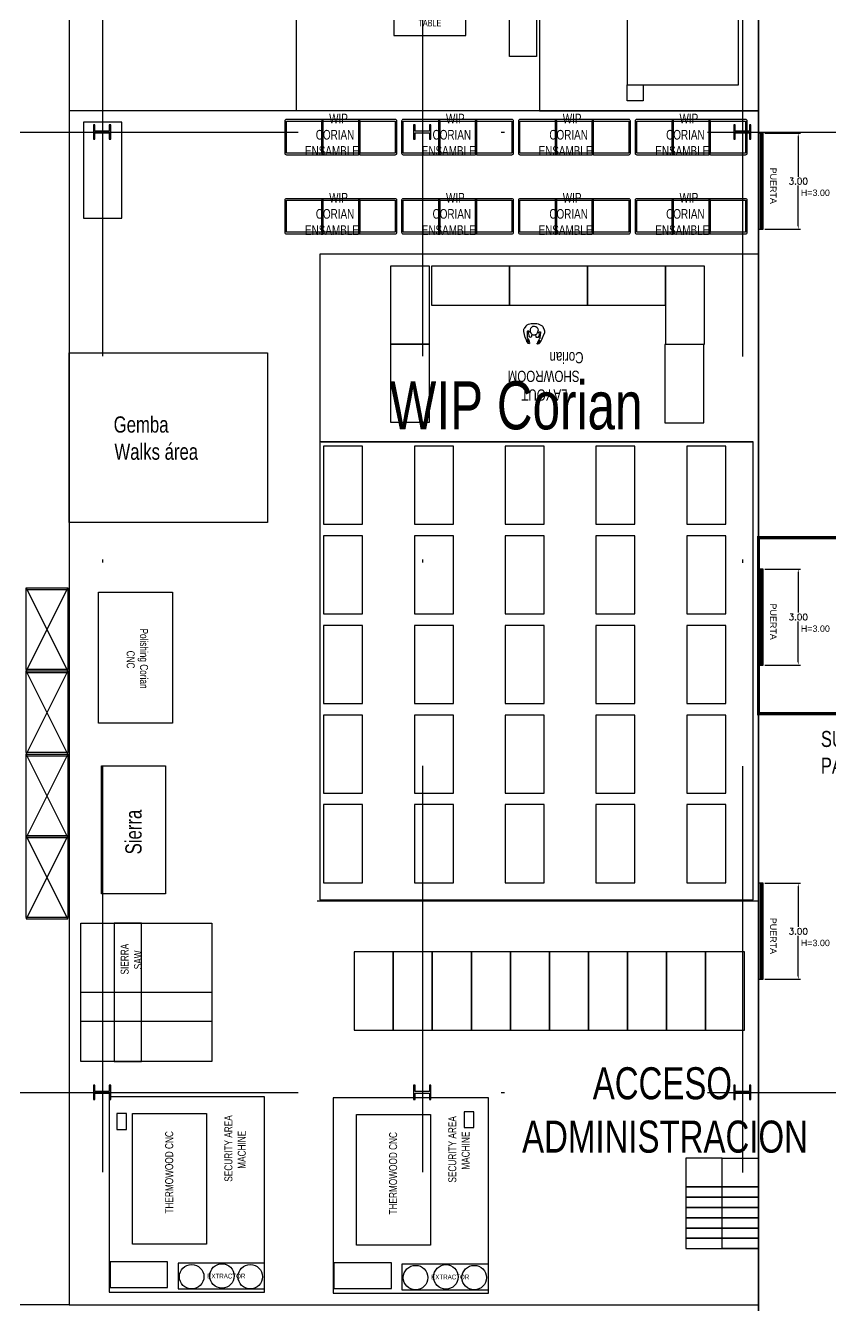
# Model space of a CAD drawing. Header units: millimetres. Extents: x -3 to 3438, y -2371 to 140.
# Drawn here: x 412.26 to 437.42, y 56.76 to 96.75 of the extents above; entities that cross this region are included whole.
import ezdxf
from ezdxf.lldxf.tags import DXFTag

# ---------------------------------------------------------------- set-up
doc = ezdxf.new("R2010")
doc.units = ezdxf.units.MM
doc.linetypes.add('DASHDOT', pattern=[25.4, 12.7, -6.35, 0, -6.35])
doc.layers.get('0').update_dxf_attribs({"color": 3})
for name, color, linetype in [('1- 2', 223, 'Continuous'), ('DIM GENERAL', 1, 'Continuous'), ('ejes', 140, 'DASHDOT')]:
    doc.layers.add(name, color=color, linetype=linetype)
doc.styles.add('ARRAY BASE$0$Standard', font='arial.ttf')
doc.styles.get("Standard").update_dxf_attribs({"font": 'arial.ttf'})
doc.styles.add('TEXTO GENERAL', font='swissc.ttf', dxfattribs={"width": 0.9, "height": 1})
doc.styles.add('TEXTOS', font='romans.shx')
tags = doc.linetypes.add('ARRAY BASE$0$CACHE', pattern=[0.24, 0.12, -0.12]).pattern_tags.tags
tags[6:7] = [DXFTag(74, 4), DXFTag(75, 0), DXFTag(340, '0'), DXFTag(46, 1.0), DXFTag(50, 0.0), DXFTag(44, 0.0), DXFTag(45, 0.0)]
tags[4:5] = [DXFTag(74, 4), DXFTag(75, 0), DXFTag(340, '0'), DXFTag(46, 1.0), DXFTag(50, 0.0), DXFTag(44, 0.0), DXFTag(45, 0.0)]
doc.dimstyles.new('DIM-75P', dxfattribs={"dimtxt": 0.3, "dimasz": 0.3, "dimexe": 0.0675, "dimexo": 0.0468, "dimgap": 0.0375, "dimtad": 0, "dimtih": 1, "dimtoh": 1, "dimzin": 0, "dimdsep": 46, "dimtxsty": 'TEXTOS', "dimcen": 0.3, "dimclrd": 1, "dimclre": 1, "dimclrt": 2, "dimadec": 0, "dimazin": 0, "dimtfac": 1, "dimtmove": 1, "dimatfit": 3, "dimldrblk": 'flecha', "dimfxl": 0.045, "dimtolj": 1, "dimtzin": 0, "dimlwd": -1, "dimlwe": -1, "dimarcsym": 0})

# ---------------------------------------------------------------- blocks, each defined once
blk = doc.blocks.new('ARRAY BASE$0$Rack madera')
for p, q in [((0.002, 0.002), (0.002, 1.302)), ((0.002, 1.302), (0.052, 1.302)), ((2.602, 1.302), (0.002, 0.002)), ((0.002, 1.302), (2.602, 0.002)), ((2.552, 1.302), (0.052, 1.302)), ((0.052, 1.302), (0.052, 0.002)), ((2.552, 0.002), (2.552, 1.302)), ((2.602, 1.302), (2.552, 1.302)), ((2.602, 0.002), (2.602, 1.302)), ((0.052, 0.002), (0.002, 0.002)), ((0.052, 0.002), (2.552, 0.002)), ((2.552, 0.002), (2.602, 0.002))]:
    blk.add_line(p, q)
blk = doc.blocks.new('ARRAY BASE$0$CNC-MESA DE TRABAJO')
blk.add_lwpolyline([(-33.452, 55.007), (0, 55.007), (0, 0), (-33.452, 0)], close=True)
at = {"xscale": -1, "rotation": 270}
for p in [(-1.339, 19.802), (-1.339, 17.202), (-1.339, 14.602), (-1.339, 12.052)]:
    blk.add_blockref('ARRAY BASE$0$Rack madera', p, dxfattribs=at)
blk = doc.blocks.new('ARRAY BASE$0$CABINA PINTURA')
for p, q in [((1.277, -4.103), (1.277, -0.623)), ((6.459, -4.103), (6.459, -0.623)), ((11.557, -4.103), (11.557, -0.623)), ((16.358, -4.103), (23.535, -4.103))]:
    blk.add_line(p, q)
for points in [[(24.34, 0), (0, 0), (0, -6.847), (24.34, -6.847)], [(1.277, -0.623), (1.277, -4.103), (5.311, -4.103), (5.311, -0.623)], [(6.459, -0.623), (6.459, -4.103), (10.493, -4.103), (10.493, -0.623)], [(11.557, -0.623), (11.557, -4.103), (15.591, -4.103), (15.591, -0.623)], [(23.535, -4.103), (23.535, -0.623), (16.358, -0.623), (16.358, -4.103)], [(5.311, -3.403), (5.311, -2.838), (5.534, -2.838), (5.534, -3.403)], [(10.493, -3.403), (10.493, -2.838), (10.717, -2.838), (10.717, -3.403)], [(15.591, -3.403), (15.591, -2.838), (15.814, -2.838), (15.814, -3.403)], [(5.311, -4.103), (5.311, -3.603), (5.811, -3.603), (5.811, -4.103)], [(10.493, -4.103), (10.493, -3.603), (10.993, -3.603), (10.993, -4.103)], [(15.591, -4.103), (15.591, -3.603), (16.091, -3.603), (16.091, -4.103)], [(23.535, -4.103), (23.535, -3.603), (24.035, -3.603), (24.035, -4.103)], [(3.031, -4.366), (3.031, -5.846), (1.164, -5.846), (1.164, -4.366)], [(5.255, -4.366), (5.255, -5.846), (3.388, -5.846), (3.388, -4.366)], [(8.213, -4.366), (8.213, -5.846), (6.346, -5.846), (6.346, -4.366)], [(10.438, -4.366), (10.438, -5.846), (8.571, -5.846), (8.571, -4.366)], [(13.311, -4.366), (13.311, -5.846), (11.444, -5.846), (11.444, -4.366)], [(15.536, -4.366), (15.536, -5.846), (13.669, -5.846), (13.669, -4.366)], [(2.047, -5.765), (1.277, -5.765), (1.277, -4.472), (2.047, -4.472)], [(2.944, -5.765), (2.174, -5.765), (2.174, -4.472), (2.944, -4.472)], [(4.271, -5.765), (3.501, -5.765), (3.501, -4.472), (4.271, -4.472)], [(5.169, -5.765), (4.399, -5.765), (4.399, -4.472), (5.169, -4.472)], [(7.229, -5.765), (6.459, -5.765), (6.459, -4.472), (7.229, -4.472)], [(8.127, -5.765), (7.357, -5.765), (7.357, -4.472), (8.127, -4.472)], [(9.454, -5.765), (8.684, -5.765), (8.684, -4.472), (9.454, -4.472)], [(10.352, -5.765), (9.582, -5.765), (9.582, -4.472), (10.352, -4.472)], [(12.327, -5.765), (11.557, -5.765), (11.557, -4.472), (12.327, -4.472)], [(13.225, -5.765), (12.455, -5.765), (12.455, -4.472), (13.225, -4.472)], [(14.552, -5.765), (13.782, -5.765), (13.782, -4.472), (14.552, -4.472)], [(15.449, -5.765), (14.679, -5.765), (14.679, -4.472), (15.449, -4.472)], [(0, -6.847), (24.34, -6.847), (24.34, -14.438), (0, -14.438)], [(9.762, -7.796), (0.34, -7.796), (0.34, -6.952), (9.762, -6.952)], [(22.643, -7.784), (13.221, -7.784), (13.221, -6.941), (22.643, -6.941)], [(0.469, -11.394), (1.594, -11.394), (1.594, -9.144), (0.469, -9.144)], [(3.018, -11.394), (4.143, -11.394), (4.143, -9.144), (3.018, -9.144)], [(5.566, -11.394), (6.691, -11.394), (6.691, -9.144), (5.566, -9.144)], [(8.115, -11.394), (9.24, -11.394), (9.24, -9.144), (8.115, -9.144)], [(10.664, -11.394), (11.789, -11.394), (11.789, -9.144), (10.664, -9.144)], [(13.213, -11.394), (14.338, -11.394), (14.338, -9.144), (13.213, -9.144)], [(15.762, -11.394), (16.887, -11.394), (16.887, -9.144), (15.762, -9.144)], [(18.311, -11.394), (19.436, -11.394), (19.436, -9.144), (18.311, -9.144)], [(20.859, -11.394), (21.984, -11.394), (21.984, -9.144), (20.859, -9.144)]]:
    blk.add_lwpolyline(points, close=True)
at = {"style": 'TEXTO GENERAL'}
for s, width, gutter_width, insert, char_height, attachment_point, rotation in [('\\pi0.563;CABIN\\P\\pi1.1904;1', 2.52479, 12.5, (3.891, -1.082), 0.5, 1, 270), ('\\pi0.73314;CABIN\\P\\pi1.3124;2', 2.86507, 12.5, (9.074, -1.082), 0.5, 1, 270), ('\\pi0.80414;CABIN\\P\\pi1.3811;3', 3.00708, 12.5, (14.172, -1.082), 0.5, 1, 270), ('\\pi0.81778;CABIN\\P\\pi1.3908;4', 3.03436, 12.5, (19.996, -1.222), 0.5, 1, 270), ('COTROL', 0.37702, 12.5, (5.478, -2.834), 0.1, 1, 270), ('COTROL', 0.37702, 12.5, (10.66, -2.834), 0.1, 1, 270), ('COTROL', 0.37702, 12.5, (15.758, -2.834), 0.1, 1, 270), ('\\pi1.1314;CART', 2.56497, 5.958, (1.728, -3.858), 0.11917, 1, 270), ('\\pi1.1314;CART', 2.56497, 5.958, (2.626, -3.858), 0.11917, 1, 270), ('\\pi1.1314;CART', 2.56497, 5.958, (3.953, -3.858), 0.11917, 1, 270), ('\\pi1.1314;CART', 2.56497, 5.958, (4.85, -3.858), 0.11917, 1, 270), ('\\pi1.1314;CART', 2.56497, 5.958, (6.911, -3.858), 0.11917, 1, 270), ('\\pi1.1314;CART', 2.56497, 5.958, (7.808, -3.858), 0.11917, 1, 270), ('\\pi1.1314;CART', 2.56497, 5.958, (9.135, -3.858), 0.11917, 1, 270), ('\\pi1.1314;CART', 2.56497, 5.958, (10.033, -3.858), 0.11917, 1, 270), ('\\pi1.1314;CART', 2.56497, 5.958, (12.008, -3.858), 0.11917, 1, 270), ('\\pi1.1314;CART', 2.56497, 5.958, (12.906, -3.858), 0.11917, 1, 270), ('\\pi1.1314;CART', 2.56497, 5.958, (14.233, -3.858), 0.11917, 1, 270), ('\\pi1.1314;CART', 2.56497, 5.958, (15.131, -3.858), 0.11917, 1, 270), ("4' x 8'\\PTABLE", 189.1384, 60, (1.031, -10.269), 0.2109, 5, 90), ("4' x 8'\\PTABLE", 189.1384, 60, (3.58, -10.269), 0.2109, 5, 90), ("4' x 8'\\PTABLE", 189.1384, 60, (6.129, -10.269), 0.2109, 5, 90), ("4' x 8'\\PTABLE", 189.1384, 60, (8.678, -10.269), 0.2109, 5, 90), ("4' x 8'\\PTABLE", 189.1384, 60, (11.227, -10.269), 0.2109, 5, 90), ("4' x 8'\\PTABLE", 189.1384, 60, (13.775, -10.269), 0.2109, 5, 90), ("4' x 8'\\PTABLE", 189.1384, 60, (16.324, -10.269), 0.2109, 5, 90), ("4' x 8'\\PTABLE", 189.1384, 60, (18.873, -10.269), 0.2109, 5, 90), ("4' x 8'\\PTABLE", 189.1384, 60, (21.422, -10.269), 0.2109, 5, 90)]:
    blk.add_mtext_dynamic_manual_height_columns(s, width=width, gutter_width=gutter_width, heights=[0], dxfattribs=dict(at, insert=insert, char_height=char_height, attachment_point=attachment_point, rotation=rotation))
at = {"char_height": 0.21094, "attachment_point": 5, "style": 'TEXTO GENERAL'}
for insert in [(5.051, -7.374), (17.932, -7.363)]:
    blk.add_mtext_dynamic_manual_height_columns('BLOWER / VENTILATION', width=284.7754, gutter_width=60, heights=[0], dxfattribs=dict(at, insert=insert))
blk = doc.blocks.new('ARRAY BASE$0$BLK90')
at = {"linetype": 'ARRAY BASE$0$CACHE'}
for p, q in [((-170.737534, -30.518141), (-174.014435, -31.846794)), ((-171.971207, -43.11137), (-173.23233, -41.265236)), ((-170.165298, -42.379147), (-170.535599, -40.236107)), ((-166.303116, -40.813187), (-167.471375, -39.103008)), ((-164.715164, -40.473137), (-165.873596, -40.942833)), ((-164.739517, -37.821743), (-165.801132, -36.058189)), ((-165.055527, -35.353413), (-164.82962, -35.431377)), ((-164.739517, -37.821743), (-164.497208, -40.080963)), ((-163.164398, -39.776585), (-164.572159, -35.786911)), ((-163.260498, -41.262123), (-163.412186, -43.694824)), ((-163.260498, -41.262123), (-162.991013, -40.190163)), ((-162.991013, -40.190163), (-163.164398, -39.776585)), ((-162.776245, -44.021645), (-162.43187, -42.231571)), ((-162.066055, -43.363285), (-162.074387, -42.228951)), ((-161.377762, -39.721272), (-161.666, -34.771053)), ((-161.377762, -39.721272), (-161.350113, -43.488953)), ((-174.32193, -44.969616), (-171.71785, -47.692654)), ((-171.897736, -44.764175), (-172.837677, -44.182594)), ((-171.29158, -47.103867), (-172.075592, -46.284042)), ((-171.897736, -44.764175), (-170.094681, -46.404308)), ((-170.323425, -47.081726), (-171.81723, -46.036961)), ((-171.66568, -47.730412), (-170.43042, -48.320324)), ((-171.541672, -43.241016), (-170.38324, -42.771317)), ((-170.332184, -47.574886), (-171.239426, -47.141628)), ((-170.32077, -48.33477), (-169.222961, -48.131046)), ((-169.353409, -47.428047), (-170.222549, -47.589333)), ((-163.231171, -44.945724), (-162.495132, -44.456177)), ((-161.905502, -44.92271), (-162.835205, -45.541065)), ((-162.426514, -44.369453), (-162.077194, -43.426704)), ((-161.361252, -43.552372), (-161.836884, -44.835987))]:
    blk.add_line(p, q, dxfattribs=at)
for centre, radius, start, end in [((-166.679947, -33.464012), 3.2175, 50.33379, 77.732773), ((-170.361038, -36.152016), 3.2175, 22.074953, 202.066254), ((-167.815094, -35.11974), 5.964749, 202.067978, 218.962311), ((-173.423462, -28.599037), 10.806423, 270.88028, 277.35482), ((-168.911682, -36.006607), 4.554427, 218.966507, 238.321701), ((-169.468704, -36.909218), 3.493774, 238.320335, 262.607529), ((-170.517578, -42.440014), 0.3575, 292.065025, 9.763803), ((-169.610596, -38.002861), 2.390964, 262.608047, 321.532711), ((-170.47406, -37.316853), 3.493774, 321.532944, 345.819852), ((-172.906967, -37.184288), 5.964749, 5.173717, 22.067799), ((-171.502396, -37.057045), 4.554427, 345.822811, 5.178623), ((-173.423462, -28.599037), 10.806423, 306.786201, 313.260727), ((-166.007919, -40.61153), 0.3575, 214.364944, 292.066399), ((-166.507584, -35.948009), 0.715, 313.257309, 357.717644), ((-165.139313, -36.002377), 0.654351, 82.637466, 177.74144), ((-165.252029, -36.008255), 0.715, 18.013397, 53.771713), ((-164.849487, -40.141834), 0.3575, 292.071602, 9.8103), ((-164.878052, -34.958088), 3.2175, 3.337429, 50.339516), ((-162.253143, -42.227283), 0.178774, 359.550647, 181.289337), ((-171.948471, -46.158348), 0.178774, 42.715103, 224.725555), ((-171.675995, -42.909714), 0.3575, 214.301971, 292.075951), ((-171.588654, -47.569111), 0.17875, 223.721497, 244.473404), ((-171.162399, -46.980324), 0.17875, 223.774597, 244.512856), ((-170.353394, -48.159023), 0.17875, 244.449814, 280.509796), ((-170.255157, -47.413586), 0.17875, 244.542496, 280.522301), ((-170.273239, -46.721344), 0.363864, 262.06086, 60.628738), ((-169.391647, -47.798748), 0.372667, 296.914612, 84.110321), ((-163.063248, -43.797977), 0.363864, 163.560379, 322.049141), ((-162.945572, -45.18512), 0.372667, 140.013275, 287.227173), ((-162.594131, -44.307346), 0.17875, 303.64399, 339.708792), ((-162.244812, -43.364597), 0.17875, 339.717196, 0.478137), ((-162.004486, -44.773876), 0.17875, 303.623253, 339.655222), ((-161.52887, -43.490265), 0.17875, 339.691084, 0.447206)]:
    blk.add_arc(centre, radius, start, end, dxfattribs=at)
blk = doc.blocks.new('ARRAY BASE$0$BLK91')
at = {"linetype": 'ARRAY BASE$0$CACHE'}
for p, q in [((-164.626251, -30.987196), (-162.824356, -32.48127)), ((-178.073395, -36.43948), (-178.325958, -38.766552)), ((-174.32193, -44.969616), (-177.562561, -41.21648)), ((-174.724579, -39.273827), (-174.832397, -39.48711)), ((-173.001266, -43.765041), (-174.769547, -39.921551)), ((-173.23233, -41.265236), (-173.698685, -39.260338)), ((-172.837677, -44.182594), (-173.001266, -43.765041))]:
    blk.add_line(p, q, dxfattribs=at)
for centre, radius, start, end in [((-169.745422, -40.193554), 9.375121, 117.08773, 146.407135), ((-167.988174, -39.481064), 9.375121, 77.734528, 107.0532), ((-175.127243, -39.113728), 3.2175, 173.80069, 220.804153), ((-174.87468, -36.786652), 3.2175, 146.405884, 173.803436), ((-174.127502, -39.606911), 0.715, 170.33783, 206.090286), ((-174.212494, -39.68119), 0.654351, 46.433598, 141.485168), ((-173.268448, -38.68927), 0.715, 226.416946, 270.880272)]:
    blk.add_arc(centre, radius, start, end, dxfattribs=at)
blk = doc.blocks.new('ARRAY BASE$0$BLK89')
for name in ['ARRAY BASE$0$BLK91', 'ARRAY BASE$0$BLK90']:
    blk.add_blockref(name, (0, 0))
blk = doc.blocks.new('ARRAY BASE$0$CORIAN')
blk.add_line((22.088, 32.823), (22.088, 37.31))
for points in [[(22.088, 37.31), (0.539, 37.31), (0.539, 0), (22.088, 0)], [(2.186, 36.95), (0.986, 36.95), (0.986, 33.95), (2.186, 33.95)], [(8.433, 36.985), (8.433, 35.985), (7.333, 35.985), (7.333, 36.985)], [(9.583, 36.985), (9.583, 35.985), (8.483, 35.985), (8.483, 36.985)], [(10.733, 36.985), (10.733, 35.985), (9.633, 35.985), (9.633, 36.985)], [(12.083, 36.985), (12.083, 35.985), (10.983, 35.985), (10.983, 36.985)], [(13.233, 36.985), (13.233, 35.985), (12.133, 35.985), (12.133, 36.985)], [(14.383, 36.985), (14.383, 35.985), (13.283, 35.985), (13.283, 36.985)], [(15.733, 36.985), (15.733, 35.985), (14.633, 35.985), (14.633, 36.985)], [(16.883, 36.985), (16.883, 35.985), (15.783, 35.985), (15.783, 36.985)], [(18.033, 36.985), (18.033, 35.985), (16.933, 35.985), (16.933, 36.985)], [(19.383, 36.985), (19.383, 35.985), (18.283, 35.985), (18.283, 36.985)], [(20.533, 36.985), (20.533, 35.985), (19.433, 35.985), (19.433, 36.985)], [(21.683, 36.985), (21.683, 35.985), (20.583, 35.985), (20.583, 36.985)], [(8.433, 34.512), (8.433, 33.512), (7.333, 33.512), (7.333, 34.512)], [(9.583, 34.512), (9.583, 33.512), (8.483, 33.512), (8.483, 34.512)], [(10.733, 34.512), (10.733, 33.512), (9.633, 33.512), (9.633, 34.512)], [(12.083, 34.512), (12.083, 33.512), (10.983, 33.512), (10.983, 34.512)], [(13.233, 34.512), (13.233, 33.512), (12.133, 33.512), (12.133, 34.512)], [(14.383, 34.512), (14.383, 33.512), (13.283, 33.512), (13.283, 34.512)], [(15.733, 34.512), (15.733, 33.512), (14.633, 33.512), (14.633, 34.512)], [(16.883, 34.512), (16.883, 33.512), (15.783, 33.512), (15.783, 34.512)], [(18.033, 34.512), (18.033, 33.512), (16.933, 33.512), (16.933, 34.512)], [(19.383, 34.512), (19.383, 33.512), (18.283, 33.512), (18.283, 34.512)], [(20.533, 34.512), (20.533, 33.512), (19.433, 33.512), (19.433, 34.512)], [(21.683, 34.512), (21.683, 33.512), (20.583, 33.512), (20.583, 34.512)], [(10.582, 30.015), (11.802, 30.015), (11.802, 32.455), (10.582, 32.455)], [(11.863, 32.458), (11.863, 31.238), (14.303, 31.238), (14.303, 32.458)], [(14.303, 32.458), (14.303, 31.238), (16.743, 31.238), (16.743, 32.458)], [(16.743, 32.458), (16.743, 31.238), (19.183, 31.238), (19.183, 32.458)], [(19.183, 30.018), (20.403, 30.018), (20.403, 32.458), (19.183, 32.458)], [(10.582, 27.575), (11.802, 27.575), (11.802, 30.015), (10.582, 30.015)], [(19.16, 27.562), (20.38, 27.562), (20.38, 30.002), (19.16, 30.002)], [(0.539, 29.741), (6.741, 29.741), (6.741, 24.444), (0.539, 24.444)], [(8.375, 12.648), (21.923, 12.648), (21.923, 26.96), (8.375, 26.96)], [(9.713, 26.827), (8.493, 26.827), (8.493, 24.387), (9.713, 24.387)], [(12.551, 26.827), (11.331, 26.827), (11.331, 24.387), (12.551, 24.387)], [(15.388, 26.827), (14.168, 26.827), (14.168, 24.387), (15.388, 24.387)], [(18.226, 26.827), (17.006, 26.827), (17.006, 24.387), (18.226, 24.387)], [(21.063, 26.827), (19.843, 26.827), (19.843, 24.387), (21.063, 24.387)], [(9.713, 24.027), (8.493, 24.027), (8.493, 21.587), (9.713, 21.587)], [(12.551, 24.027), (11.331, 24.027), (11.331, 21.587), (12.551, 21.587)], [(15.388, 24.027), (14.168, 24.027), (14.168, 21.587), (15.388, 21.587)], [(18.226, 24.027), (17.006, 24.027), (17.006, 21.587), (18.226, 21.587)], [(21.063, 24.027), (19.843, 24.027), (19.843, 21.587), (21.063, 21.587)], [(3.767, 18.177), (1.456, 18.177), (1.456, 22.266), (3.767, 22.266)], [(9.713, 21.227), (8.493, 21.227), (8.493, 18.787), (9.713, 18.787)], [(12.551, 21.227), (11.331, 21.227), (11.331, 18.787), (12.551, 18.787)], [(15.388, 21.227), (14.168, 21.227), (14.168, 18.787), (15.388, 18.787)], [(18.226, 21.227), (17.006, 21.227), (17.006, 18.787), (18.226, 18.787)], [(21.063, 21.227), (19.843, 21.227), (19.843, 18.787), (21.063, 18.787)], [(9.713, 18.427), (8.493, 18.427), (8.493, 15.987), (9.713, 15.987)], [(12.551, 18.427), (11.331, 18.427), (11.331, 15.987), (12.551, 15.987)], [(15.388, 18.427), (14.168, 18.427), (14.168, 15.987), (15.388, 15.987)], [(18.226, 18.427), (17.006, 18.427), (17.006, 15.987), (18.226, 15.987)], [(21.063, 18.427), (19.843, 18.427), (19.843, 15.987), (21.063, 15.987)], [(1.55, 12.84), (1.55, 16.841), (3.549, 16.841), (3.549, 12.84)], [(9.713, 15.627), (8.493, 15.627), (8.493, 13.187), (9.713, 13.187)], [(12.551, 15.627), (11.331, 15.627), (11.331, 13.187), (12.551, 13.187)], [(15.388, 15.627), (14.168, 15.627), (14.168, 13.187), (15.388, 13.187)], [(18.226, 15.627), (17.006, 15.627), (17.006, 13.187), (18.226, 13.187)], [(21.063, 15.627), (19.843, 15.627), (19.843, 13.187), (21.063, 13.187)], [(0.905, 7.604), (0.905, 11.92), (4.998, 11.92), (4.998, 7.604)], [(2.804, 7.604), (2.804, 11.92), (1.952, 11.92), (1.952, 7.604)], [(10.673, 11.023), (9.453, 11.023), (9.453, 8.583), (10.673, 8.583)], [(11.893, 11.023), (10.673, 11.023), (10.673, 8.583), (11.893, 8.583)], [(13.113, 11.023), (11.893, 11.023), (11.893, 8.583), (13.113, 8.583)], [(14.333, 11.023), (13.113, 11.023), (13.113, 8.583), (14.333, 8.583)], [(15.553, 11.023), (14.333, 11.023), (14.333, 8.583), (15.553, 8.583)], [(16.773, 11.023), (15.553, 11.023), (15.553, 8.583), (16.773, 8.583)], [(17.993, 11.023), (16.773, 11.023), (16.773, 8.583), (17.993, 8.583)], [(19.213, 11.023), (17.993, 11.023), (17.993, 8.583), (19.213, 8.583)], [(20.433, 11.023), (19.213, 11.023), (19.213, 8.583), (20.433, 8.583)], [(21.653, 11.023), (20.433, 11.023), (20.433, 8.583), (21.653, 8.583)], [(0.905, 8.849), (0.905, 9.762), (4.998, 9.762), (4.998, 8.849)], [(1.795, 6.495), (1.795, 0.388), (6.649, 0.388), (6.649, 6.495)], [(8.793, 6.467), (8.793, 0.36), (13.647, 0.36), (13.647, 6.467)], [(13.191, 5.535), (13.191, 6.03), (12.891, 6.03), (12.891, 5.535)], [(2.336, 5.478), (2.336, 5.973), (2.036, 5.973), (2.036, 5.478)], [(4.836, 1.888), (2.525, 1.888), (2.525, 5.977), (4.836, 5.977)], [(11.834, 1.86), (9.523, 1.86), (9.523, 5.949), (11.834, 5.949)], [(1.821, 0.538), (3.621, 0.538), (3.621, 1.338), (1.821, 1.338)], [(3.946, 0.496), (6.646, 0.496), (6.646, 1.296), (3.946, 1.296)], [(8.819, 0.51), (10.619, 0.51), (10.619, 1.31), (8.819, 1.31)], [(10.944, 0.468), (13.644, 0.468), (13.644, 1.268), (10.944, 1.268)]]:
    blk.add_lwpolyline(points, close=True)
for points in [[(7.333, 35.935), (8.433, 35.935, 0.414214), (8.483, 35.985), (8.483, 36.985, 0.414214), (8.433, 37.035), (7.333, 37.035, 0.414214), (7.283, 36.985), (7.283, 35.985, 0.414214)], [(8.483, 35.935), (9.583, 35.935, 0.414214), (9.633, 35.985), (9.633, 36.985, 0.414214), (9.583, 37.035), (8.483, 37.035, 0.414214), (8.433, 36.985), (8.433, 35.985, 0.414214)], [(9.633, 35.935), (10.733, 35.935, 0.414214), (10.783, 35.985), (10.783, 36.985, 0.414214), (10.733, 37.035), (9.633, 37.035, 0.414214), (9.583, 36.985), (9.583, 35.985, 0.414214)], [(10.983, 35.935), (12.083, 35.935, 0.414214), (12.133, 35.985), (12.133, 36.985, 0.414214), (12.083, 37.035), (10.983, 37.035, 0.414214), (10.933, 36.985), (10.933, 35.985, 0.414214)], [(12.133, 35.935), (13.233, 35.935, 0.414214), (13.283, 35.985), (13.283, 36.985, 0.414214), (13.233, 37.035), (12.133, 37.035, 0.414214), (12.083, 36.985), (12.083, 35.985, 0.414214)], [(13.283, 35.935), (14.383, 35.935, 0.414214), (14.433, 35.985), (14.433, 36.985, 0.414214), (14.383, 37.035), (13.283, 37.035, 0.414214), (13.233, 36.985), (13.233, 35.985, 0.414214)], [(14.633, 35.935), (15.733, 35.935, 0.414214), (15.783, 35.985), (15.783, 36.985, 0.414214), (15.733, 37.035), (14.633, 37.035, 0.414214), (14.583, 36.985), (14.583, 35.985, 0.414214)], [(15.783, 35.935), (16.883, 35.935, 0.414214), (16.933, 35.985), (16.933, 36.985, 0.414214), (16.883, 37.035), (15.783, 37.035, 0.414214), (15.733, 36.985), (15.733, 35.985, 0.414214)], [(16.933, 35.935), (18.033, 35.935, 0.414214), (18.083, 35.985), (18.083, 36.985, 0.414214), (18.033, 37.035), (16.933, 37.035, 0.414214), (16.883, 36.985), (16.883, 35.985, 0.414214)], [(18.283, 35.935), (19.383, 35.935, 0.414214), (19.433, 35.985), (19.433, 36.985, 0.414214), (19.383, 37.035), (18.283, 37.035, 0.414214), (18.233, 36.985), (18.233, 35.985, 0.414214)], [(19.433, 35.935), (20.533, 35.935, 0.414214), (20.583, 35.985), (20.583, 36.985, 0.414214), (20.533, 37.035), (19.433, 37.035, 0.414214), (19.383, 36.985), (19.383, 35.985, 0.414214)], [(20.583, 35.935), (21.683, 35.935, 0.414214), (21.733, 35.985), (21.733, 36.985, 0.414214), (21.683, 37.035), (20.583, 37.035, 0.414214), (20.533, 36.985), (20.533, 35.985, 0.414214)], [(7.333, 33.462), (8.433, 33.462, 0.414214), (8.483, 33.512), (8.483, 34.512, 0.414214), (8.433, 34.562), (7.333, 34.562, 0.414214), (7.283, 34.512), (7.283, 33.512, 0.414214)], [(8.483, 33.462), (9.583, 33.462, 0.414214), (9.633, 33.512), (9.633, 34.512, 0.414214), (9.583, 34.562), (8.483, 34.562, 0.414214), (8.433, 34.512), (8.433, 33.512, 0.414214)], [(9.633, 33.462), (10.733, 33.462, 0.414214), (10.783, 33.512), (10.783, 34.512, 0.414214), (10.733, 34.562), (9.633, 34.562, 0.414214), (9.583, 34.512), (9.583, 33.512, 0.414214)], [(10.983, 33.462), (12.083, 33.462, 0.414214), (12.133, 33.512), (12.133, 34.512, 0.414214), (12.083, 34.562), (10.983, 34.562, 0.414214), (10.933, 34.512), (10.933, 33.512, 0.414214)], [(12.133, 33.462), (13.233, 33.462, 0.414214), (13.283, 33.512), (13.283, 34.512, 0.414214), (13.233, 34.562), (12.133, 34.562, 0.414214), (12.083, 34.512), (12.083, 33.512, 0.414214)], [(13.283, 33.462), (14.383, 33.462, 0.414214), (14.433, 33.512), (14.433, 34.512, 0.414214), (14.383, 34.562), (13.283, 34.562, 0.414214), (13.233, 34.512), (13.233, 33.512, 0.414214)], [(14.633, 33.462), (15.733, 33.462, 0.414214), (15.783, 33.512), (15.783, 34.512, 0.414214), (15.733, 34.562), (14.633, 34.562, 0.414214), (14.583, 34.512), (14.583, 33.512, 0.414214)], [(15.783, 33.462), (16.883, 33.462, 0.414214), (16.933, 33.512), (16.933, 34.512, 0.414214), (16.883, 34.562), (15.783, 34.562, 0.414214), (15.733, 34.512), (15.733, 33.512, 0.414214)], [(16.933, 33.462), (18.033, 33.462, 0.414214), (18.083, 33.512), (18.083, 34.512, 0.414214), (18.033, 34.562), (16.933, 34.562, 0.414214), (16.883, 34.512), (16.883, 33.512, 0.414214)], [(18.283, 33.462), (19.383, 33.462, 0.414214), (19.433, 33.512), (19.433, 34.512, 0.414214), (19.383, 34.562), (18.283, 34.562, 0.414214), (18.233, 34.512), (18.233, 33.512, 0.414214)], [(19.433, 33.462), (20.533, 33.462, 0.414214), (20.583, 33.512), (20.583, 34.512, 0.414214), (20.533, 34.562), (19.433, 34.562, 0.414214), (19.383, 34.512), (19.383, 33.512, 0.414214)], [(20.583, 33.462), (21.683, 33.462, 0.414214), (21.733, 33.512), (21.733, 34.512, 0.414214), (21.683, 34.562), (20.583, 34.562, 0.414214), (20.533, 34.512), (20.533, 33.512, 0.414214)]]:
    blk.add_lwpolyline(points, format="xyb", close=True)
for points in [[(8.292, 12.617), (22.088, 12.617), (22.088, 32.823), (8.375, 32.823), (8.375, 12.648)], [(8.42, 26.96), (21.923, 26.96)]]:
    blk.add_lwpolyline(points)
for centre in [(4.371, 0.876), (5.318, 0.898), (6.204, 0.876), (11.369, 0.848), (12.316, 0.87), (13.202, 0.848)]:
    blk.add_circle(centre, 0.383)
at = {"extrusion": (0, 0, -1), "xscale": 0.03752000000000965, "yscale": 0.03752000000000965, "zscale": -0.03752000000004586, "rotation": 341.977039381479}
blk.add_blockref('ARRAY BASE$0$BLK89', (-8.58, 29.773, -0.002), dxfattribs=at)
at = {"style": 'TEXTO GENERAL', "width": 0.9}
for s, height, p in [('WIP', 0.3, (8.67, 36.916)), ('WIP', 0.3, (12.32, 36.916)), ('WIP', 0.3, (15.97, 36.916)), ('WIP', 0.3, (19.62, 36.916)), ('CORIAN', 0.3, (8.251, 36.41)), ('CORIAN', 0.3, (11.901, 36.41)), ('CORIAN', 0.3, (15.551, 36.41)), ('CORIAN', 0.3, (19.201, 36.41)), ('ENSAMBLE', 0.3, (7.913, 35.905)), ('ENSAMBLE', 0.3, (11.563, 35.905)), ('ENSAMBLE', 0.3, (15.213, 35.905)), ('ENSAMBLE', 0.3, (18.863, 35.905)), ('WIP', 0.3, (8.67, 34.442)), ('WIP', 0.3, (12.32, 34.442)), ('WIP', 0.3, (15.97, 34.442)), ('WIP', 0.3, (19.62, 34.442)), ('CORIAN', 0.3, (8.251, 33.937)), ('CORIAN', 0.3, (11.901, 33.937)), ('CORIAN', 0.3, (15.551, 33.937)), ('CORIAN', 0.3, (19.201, 33.937)), ('ENSAMBLE', 0.3, (7.913, 33.432)), ('ENSAMBLE', 0.3, (11.563, 33.432)), ('ENSAMBLE', 0.3, (15.213, 33.432)), ('ENSAMBLE', 0.3, (18.863, 33.432)), ('Gemba', 0.5073, (1.933, 27.252)), ('Walks área', 0.5073, (1.957, 26.404))]:
    blk.add_text(s, height=height, dxfattribs=at).set_placement(p)
blk.add_text('Sierra', height=0.5073, rotation=90, dxfattribs=at).set_placement((2.806, 14.073))
at = {"attachment_point": 1, "style": 'TEXTO GENERAL'}
for s, width, gutter_width, heights, insert, char_height, rotation in [('\\pi0.49828;LAYOUT \\P\\pi0.1255;SHOWROOM\\P\\pi0;Corian ', 2.29318, 12.5, [2.293], (16.618, 28.252), 0.35, 180), ('\\pi0.97192;Polishing Corian\\P\\pi1.592; CNC', 3.75246, 0, [1.898], (3.007, 22.102), 0.25, 270), ('\\pi2.2566;SIERRA\\P\\pi2.4191;SAW', 5.38097, 12.5, [0], (2.151, 8.063), 0.25, 90), ('\\pi1.7453;SECURITY AREA\\P\\pi2.1495;MACHINE', 5.38097, 12.5, [0], (5.394, 2.099), 0.25, 90), ('\\pi1.7453;SECURITY AREA\\P\\pi2.1495;MACHINE', 5.38097, 12.5, [0], (12.392, 2.071), 0.25, 90), ('\\pi0.69425;THERMOWOOD CNC', 3.75246, 0, [1.898], (3.543, 2.153), 0.25, 90), ('\\pi0.69425;THERMOWOOD CNC', 3.75246, 0, [1.898], (10.541, 2.125), 0.25, 90)]:
    blk.add_mtext_dynamic_manual_height_columns(s, width=width, gutter_width=gutter_width, heights=heights, dxfattribs=dict(at, insert=insert, char_height=char_height, rotation=rotation))
for s, width, insert, char_height in [('{\\H0.6x;WIP Corian} ', 17.74138, (10.559, 28.854), 2.5), ('\\pi2.2669;EXTRACTOR', 5.38097, (2.592, 0.97), 0.15), ('\\pi2.2669;EXTRACTOR', 5.38097, (9.59, 0.942), 0.15)]:
    blk.add_mtext_dynamic_manual_height_columns(s, width=width, gutter_width=12.5, heights=[0], dxfattribs=dict(at, insert=insert, char_height=char_height))
blk = doc.blocks.new('*D188')
at = {"layer": 'Defpoints', "color": 0, "ltscale": 0.01, "transparency": 16777216}
for p in [(1.5, 1.243), (-1.5, 0.15), (1.5, 0.15)]:
    blk.add_point(p, dxfattribs=at)
at = {"layer": 'DIM GENERAL', "color": 1, "ltscale": 0.01, "transparency": 16777216}
for p, q in [((-1.5, 0.197), (-1.5, 1.31)), ((-1.4, 1.243), (-0.138, 1.243)), ((1.4, 1.243), (0.137, 1.243)), ((1.5, 0.197), (1.5, 1.31))]:
    blk.add_line(p, q, dxfattribs=at)
for points in [[(-1.4, 1.226), (-1.4, 1.26), (-1.5, 1.243)], [(1.4, 1.226), (1.4, 1.26), (1.5, 1.243)]]:
    blk.add_solid(points, dxfattribs=at)
at = {"layer": 'DIM GENERAL', "color": 2, "ltscale": 0.01, "transparency": 16777216, "insert": (0, 1.243), "char_height": 0.2, "attachment_point": 5, "rotation": 90, "style": 'TEXTOS'}
blk.add_mtext('\\A1;3.00', dxfattribs=at)
blk = doc.blocks.new('flecha')
at = {"ltscale": 6}
for points in [[(-0.02, 0.03), (-0.11, 0.13), (-0.12, 0.05), (-0.12, 0.21)], [(-0.02, -0.03), (-0.11, -0.13), (-0.12, -0.05), (-0.12, -0.21)]]:
    blk.add_hatch(color=256, dxfattribs=at).paths.add_polyline_path(points)
for p, q in [((0.01, -0.02), (-0.14, 0.24)), ((0.01, 0.02), (-0.14, -0.24)), ((-0.13, 0.24), (-0.13, 0.03)), ((-0.13, 0.03), (-0.1, 0.12)), ((0, 0), (-0.1, 0.12)), ((0, 0), (-0.1, -0.12)), ((-0.13, -0.02), (-0.13, -0.24)), ((-0.13, -0.02), (-0.1, -0.12))]:
    blk.add_line(p, q, dxfattribs=at)
for points in [[(-0.02, 0.03), (-0.11, 0.13), (-0.12, 0.05), (-0.12, 0.21)], [(-0.02, -0.03), (-0.11, -0.13), (-0.12, -0.05), (-0.12, -0.21)]]:
    blk.add_lwpolyline(points, close=True, dxfattribs=at)
blk = doc.blocks.new('ARRAY BASE$0$PUERTA TRANSICION')
at = {"color": 1}
for points in [[(-1.5, 0), (1.5, 0), (1.5, 0.15), (-1.5, 0.15)], [(1.5, 0.05), (1.5, 0.1), (-1.5, 0.1), (-1.5, 0.05)]]:
    blk.add_lwpolyline(points, close=True, dxfattribs=at)
at = {"color": 2, "ltscale": 0.01, "insert": (0.263, 1.323), "char_height": 0.2, "attachment_point": 1, "rotation": 90}
blk.add_mtext_dynamic_manual_height_columns('H=3.00', width=0.44515, gutter_width=12.5, heights=[0], dxfattribs=at)
at = {"insert": (-0.529, 0.563), "char_height": 0.2, "attachment_point": 1, "style": 'ARRAY BASE$0$Standard'}
blk.add_mtext_dynamic_manual_height_columns('\\pi0.1067;PUERTA', width=1.32555, gutter_width=13.918, heights=[0.278], dxfattribs=at)
at = {"layer": 'DIM GENERAL', "ltscale": 0.01}
dim = blk.add_linear_dim(base=(1.5, 1.243), p1=(-1.5, 0.15), p2=(1.5, 0.15), angle=180, dimstyle='DIM-75P', dxfattribs=at)
dim.commit()
dim.dimension.update_dxf_attribs({"geometry": '*D188', "text_midpoint": (0, 1.243)})

msp = doc.modelspace()

# ---------------------------------------------------------------- linework, layer by layer
msp.add_line((435.171, 118.429), (435.171, 38.429))
msp.add_line((435.171, 118.429), (435.171, 38.429))
for points in [[(375.171, 38.429), (435.171, 38.429), (435.171, 118.429), (375.171, 118.429)], [(432.904, 60.459), (434.037, 60.459), (434.037, 61.357), (432.904, 61.357)], [(435.171, 60.459), (434.037, 60.459), (434.037, 61.357), (435.171, 61.357)], [(435.171, 60.459), (432.904, 60.459), (432.904, 58.533), (435.171, 58.533)], [(434.037, 60.459), (432.904, 60.459), (432.904, 60.138), (434.037, 60.138)], [(434.037, 60.459), (435.171, 60.459), (435.171, 60.138), (434.037, 60.138)], [(434.037, 60.138), (432.904, 60.138), (432.904, 59.817), (434.037, 59.817)], [(434.037, 60.138), (435.171, 60.138), (435.171, 59.817), (434.037, 59.817)], [(434.037, 59.817), (432.904, 59.817), (432.904, 59.496), (434.037, 59.496)], [(434.037, 59.817), (435.171, 59.817), (435.171, 59.496), (434.037, 59.496)], [(434.037, 59.496), (432.904, 59.496), (432.904, 59.175), (434.037, 59.175)], [(434.037, 59.496), (435.171, 59.496), (435.171, 59.175), (434.037, 59.175)], [(434.037, 59.175), (432.904, 59.175), (432.904, 58.854), (434.037, 58.854)], [(434.037, 58.854), (432.904, 58.854), (432.904, 58.533), (434.037, 58.533)], [(434.037, 59.175), (435.171, 59.175), (435.171, 58.854), (434.037, 58.854)], [(434.037, 58.854), (435.171, 58.854), (435.171, 58.533), (434.037, 58.533)]]:
    msp.add_lwpolyline(points, close=True)
at = {"const_width": 0.1}
msp.add_lwpolyline([(441.562, 75.246), (435.171, 75.246), (435.171, 80.746), (441.562, 80.746)], close=True, dxfattribs=at)
at = {"layer": '1- 2', "lineweight": 25}
for points in [[(414.879, 93.448), (414.429, 93.448), (414.429, 93.646), (414.389, 93.646), (414.389, 93.196), (414.429, 93.196), (414.429, 93.401), (414.879, 93.401), (414.879, 93.196), (414.926, 93.196), (414.926, 93.646), (414.879, 93.646), (414.879, 93.448)], [(414.879, 93.448), (414.429, 93.448), (414.429, 93.646), (414.389, 93.646), (414.389, 93.196), (414.429, 93.196), (414.429, 93.401), (414.879, 93.401), (414.879, 93.196), (414.926, 93.196), (414.926, 93.646), (414.879, 93.646), (414.879, 93.448)], [(424.887, 93.448), (424.437, 93.448), (424.437, 93.646), (424.389, 93.646), (424.389, 93.196), (424.437, 93.196), (424.437, 93.401), (424.887, 93.401), (424.887, 93.196), (424.934, 93.196), (424.934, 93.646), (424.887, 93.646), (424.887, 93.448)], [(424.887, 93.448), (424.437, 93.448), (424.437, 93.646), (424.389, 93.646), (424.389, 93.196), (424.437, 93.196), (424.437, 93.401), (424.887, 93.401), (424.887, 93.196), (424.934, 93.196), (424.934, 93.646), (424.887, 93.646), (424.887, 93.448)], [(434.895, 93.448), (434.445, 93.448), (434.445, 93.646), (434.397, 93.646), (434.397, 93.196), (434.445, 93.196), (434.445, 93.401), (434.895, 93.401), (434.895, 93.196), (434.934, 93.196), (434.934, 93.646), (434.895, 93.646), (434.895, 93.448)], [(434.895, 93.448), (434.445, 93.448), (434.445, 93.646), (434.397, 93.646), (434.397, 93.196), (434.445, 93.196), (434.445, 93.401), (434.895, 93.401), (434.895, 93.196), (434.934, 93.196), (434.934, 93.646), (434.895, 93.646), (434.895, 93.448)], [(414.879, 63.44), (414.429, 63.44), (414.429, 63.638), (414.389, 63.638), (414.389, 63.188), (414.429, 63.188), (414.429, 63.393), (414.879, 63.393), (414.879, 63.188), (414.926, 63.188), (414.926, 63.638), (414.879, 63.638), (414.879, 63.44)], [(414.879, 63.44), (414.429, 63.44), (414.429, 63.638), (414.389, 63.638), (414.389, 63.188), (414.429, 63.188), (414.429, 63.393), (414.879, 63.393), (414.879, 63.188), (414.926, 63.188), (414.926, 63.638), (414.879, 63.638), (414.879, 63.44)], [(424.887, 63.44), (424.437, 63.44), (424.437, 63.638), (424.389, 63.638), (424.389, 63.188), (424.437, 63.188), (424.437, 63.393), (424.887, 63.393), (424.887, 63.188), (424.934, 63.188), (424.934, 63.638), (424.887, 63.638), (424.887, 63.44)], [(424.887, 63.44), (424.437, 63.44), (424.437, 63.638), (424.389, 63.638), (424.389, 63.188), (424.437, 63.188), (424.437, 63.393), (424.887, 63.393), (424.887, 63.188), (424.934, 63.188), (424.934, 63.638), (424.887, 63.638), (424.887, 63.44)], [(434.895, 63.44), (434.445, 63.44), (434.445, 63.638), (434.397, 63.638), (434.397, 63.188), (434.445, 63.188), (434.445, 63.393), (434.895, 63.393), (434.895, 63.188), (434.934, 63.188), (434.934, 63.638), (434.895, 63.638), (434.895, 63.44)], [(434.895, 63.44), (434.445, 63.44), (434.445, 63.638), (434.397, 63.638), (434.397, 63.188), (434.445, 63.188), (434.445, 63.393), (434.895, 63.393), (434.895, 63.188), (434.934, 63.188), (434.934, 63.638), (434.895, 63.638), (434.895, 63.44)]]:
    msp.add_lwpolyline(points, dxfattribs=at)
at = {"layer": 'ejes'}
for p, q in [((414.667, 124.621), (414.667, 38.902)), ((424.667, 124.621), (424.667, 38.902)), ((434.675, 124.613), (434.675, 38.902)), ((306.08, 93.421), (476.538, 93.421)), ((306.08, 63.413), (476.538, 63.413))]:
    msp.add_line(p, q, dxfattribs=at)

# ---------------------------------------------------------------- block references
at = {"rotation": 270}
for name, p in [('ARRAY BASE$0$CABINA PINTURA', (435.171, 118.429)), ('ARRAY BASE$0$PUERTA TRANSICION', (435.171, 91.889)), ('ARRAY BASE$0$PUERTA TRANSICION', (435.171, 78.268)), ('ARRAY BASE$0$PUERTA TRANSICION', (435.171, 68.447))]:
    msp.add_blockref(name, p, dxfattribs=at)
for name, p in [('ARRAY BASE$0$CNC-MESA DE TRABAJO', (413.623, 56.779)), ('ARRAY BASE$0$CORIAN', (413.084, 56.779))]:
    msp.add_blockref(name, p)

# ---------------------------------------------------------------- texts
at = {"attachment_point": 1, "style": 'TEXTO GENERAL'}
for s, heights, insert, char_height in [('SUBE HACIA SALA\\PPANOPTICA ', [2.681], (437.122, 74.708), 0.5), ('\\pi2.7409;\\P\\pi0.81119;ACCESO \\P\\pi-1.3973;ADMINISTRACION', [6.729], (429.18, 65.866), 1)]:
    msp.add_mtext_dynamic_manual_height_columns(s, width=5.48187, gutter_width=0, heights=heights, dxfattribs=dict(at, insert=insert, char_height=char_height))

doc.saveas('drawing.dxf')
